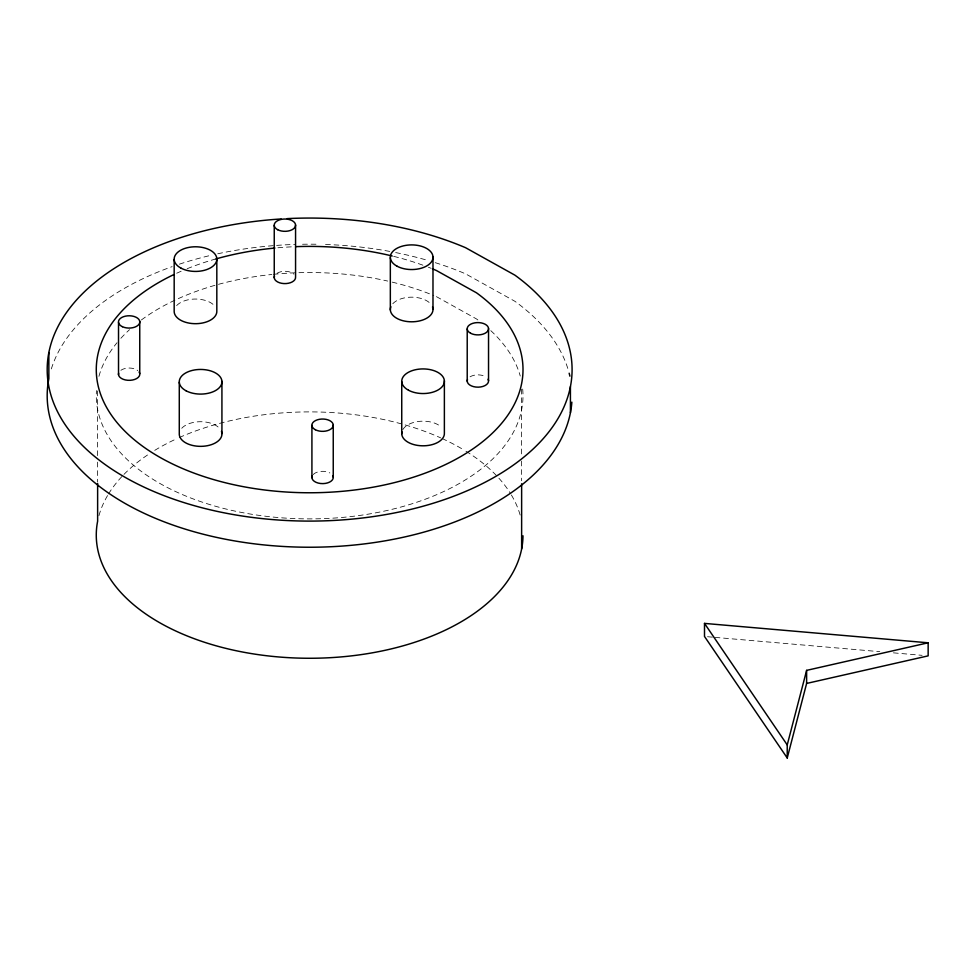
<?xml version="1.0" encoding="UTF-8"?>
<svg xmlns="http://www.w3.org/2000/svg" width="977" height="977" viewBox="0 0 977 977"><rect width="100%" height="100%" fill="white"/><g stroke="black" fill="none" stroke-linecap="round" stroke-linejoin="round"><path stroke-width="0.73" stroke-dasharray="4.88 3.66" d="M707.531 636.723L713.576 637.248M715.079 637.383L879.788 651.671M893.393 652.844L922.105 655.335M436.401 296.629L476.507 318.954A213.352 123.175 0 0 1 479.023 320.822M521.633 389.237L521.633 455.001M521.633 461.059L521.633 480.757M97.627 390.959L97.627 456.088M97.627 462.145L97.627 481.844M176.69 273.242A213.352 123.175 0 0 1 181.844 270.934M187.157 268.724A213.352 123.175 0 0 1 215.514 259.039M277.932 247.767A213.352 123.175 0 0 1 294.382 246.717M393.707 256.365A213.352 123.175 0 0 1 422.882 265.182M428.402 267.246A213.352 123.175 0 0 1 431.101 268.309M522.683 389.041A213.352 123.175 0 0 1 310.979 518.885A213.352 123.175 0 0 1 96.467 390.592M98.933 376.34A213.352 123.175 0 0 1 117.02 342.719M120.892 338.274A213.352 123.175 0 0 1 129.55 329.652M141.372 319.967A213.352 123.175 0 0 1 271.85 274.476M273.377 274.329A213.352 123.175 0 0 1 387.674 281.071M392.204 282.133A213.352 123.175 0 0 1 433.776 295.53M490.796 330.653A213.352 123.175 0 0 1 520.252 376.035M98.933 515.709A213.352 123.175 0 0 1 107.739 495.254M108.532 493.935A213.352 123.175 0 0 1 122.943 475.445M124.006 474.358A213.352 123.175 0 0 1 149.701 453.548M154.745 450.36A213.352 123.175 0 0 1 176.69 438.734M179.243 437.574A213.352 123.175 0 0 1 440.676 437.867M442.092 438.514A213.352 123.175 0 0 1 464.722 450.482M465.968 451.252A213.352 123.175 0 0 1 510.568 493.654M511.374 494.985A213.352 123.175 0 0 1 520.619 516.772M277.089 273.242A10.674 6.155 0 0 1 293.943 274.171M120.867 370.295A10.674 6.155 0 0 1 137.794 370.576M313.153 474.578A10.674 6.155 0 0 1 329.847 472.941M470.059 376.817A10.674 6.155 0 0 1 485.142 376.499M51.329 368.915A262.447 151.52 0 0 1 172.123 266.648M179.377 264.169A262.447 151.52 0 0 1 211.936 255.082M217.749 253.776A262.447 151.52 0 0 1 275.135 245.508M276.638 245.398A262.447 151.52 0 0 1 294.871 244.433M302.54 244.25A262.447 151.52 0 0 1 316.353 244.238M325.524 244.47A262.447 151.52 0 0 1 389.884 251.443M395.673 252.567A262.447 151.52 0 0 1 427.963 260.468M435.241 262.666A262.447 151.52 0 0 1 465.577 273.841L514.903 301.295A262.447 151.52 0 0 1 568.797 371.81M392.803 303.725A21.335 12.322 0 0 1 412.746 297.191A21.335 12.322 0 0 1 431.431 304.861M402.756 429.709A21.335 12.322 0 0 1 420.428 421.27A21.335 12.322 0 0 1 441.14 426.949M176.642 305.606A21.335 12.322 0 0 1 196.585 299.06A21.335 12.322 0 0 1 215.27 306.741M181.746 428.268A21.335 12.322 0 0 1 218.677 427.486"/><path stroke-width="1.47" d="M787.23 757.981L787.23 744.914L806.623 670.369L928.15 642.793L928.15 655.86L806.623 683.436L787.23 757.981L704.502 636.454L704.502 623.399L928.15 642.793M704.502 623.399L787.23 744.914M806.623 670.369L806.623 683.436M570.421 386.611L570.421 412.746M521.633 483.786L521.633 548.927M488.537 328.516L488.537 380.786M467.214 328.968L467.214 381.225M444.376 380.786L444.376 433.043A21.335 12.322 0 0 1 421.979 445.793A21.335 12.322 0 0 1 401.926 431.797M432.982 256.78L432.982 309.037M401.742 381.677L401.742 433.947M390.336 257.672L390.336 309.941M333.242 424.971L333.242 477.228M311.919 425.422L311.919 477.68M295.567 224.954L295.567 277.212A10.674 6.155 0 0 1 283.892 283.574A10.674 6.155 0 0 1 274.5 276.064M274.244 225.406L274.244 277.663M221.926 381.323L221.926 433.58M216.821 258.661L216.821 310.918A21.335 12.322 0 0 1 196.267 323.68A21.335 12.322 0 0 1 174.175 311.81L174.175 259.552M179.28 382.215L179.28 434.484A21.335 12.322 0 0 0 203.24 446.257A21.335 12.322 0 0 0 221.461 431.443M139.748 321.299L139.748 373.556M118.522 322.544L118.522 374.802M97.627 483.359L97.627 521.23A213.352 123.175 0 0 0 297.02 658.046A213.352 123.175 0 0 0 522.988 535.775M48.85 352.55L48.85 378.673A262.447 151.52 0 0 0 289.302 546.778A262.447 151.52 0 0 0 571.85 402.145M173.821 274.586A213.352 123.175 0 0 0 144.303 447.442A213.352 123.175 0 0 0 443.546 465.479A213.352 123.175 0 0 0 476.507 292.819L436.401 270.507A213.352 123.175 0 0 0 432.445 268.858M215.514 259.039A213.352 123.175 0 0 1 274.891 248.048M295.884 246.656A213.352 123.175 0 0 1 392.204 255.998M139.113 371.993A10.674 6.155 0 0 1 130.222 380.309A10.674 6.155 0 0 1 118.608 373.202M332.778 475.64A10.674 6.155 0 0 1 322.972 483.615A10.674 6.155 0 0 1 312.188 476.08M488.073 379.198A10.674 6.155 0 0 1 478.266 387.161A10.674 6.155 0 0 1 467.482 379.626M281.168 218.958A262.447 151.52 0 0 0 58.657 413.882A262.447 151.52 0 0 0 431.919 503.643A262.447 151.52 0 0 0 514.903 275.16L465.577 247.706A262.447 151.52 0 0 0 287.238 218.616M569.164 373.202A262.447 151.52 0 0 1 569.896 376.194M432.518 306.9A21.335 12.322 0 0 1 411.512 321.799A21.335 12.322 0 0 1 390.861 306.741M470.609 333.255A10.674 6.155 0 0 0 488.28 330.116A10.674 6.155 0 0 0 474.737 322.862A10.674 6.155 0 0 0 470.609 333.255M315.315 429.709A10.674 6.155 0 0 0 332.986 426.57A10.674 6.155 0 0 0 319.442 419.304A10.674 6.155 0 0 0 315.315 429.709M122.394 326.697A10.674 6.155 0 0 0 139.662 322.911A10.674 6.155 0 0 0 125.349 316.169A10.674 6.155 0 0 0 122.394 326.697M277.639 229.693A10.674 6.155 0 0 0 295.298 226.554A10.674 6.155 0 0 0 281.767 219.288A10.674 6.155 0 0 0 277.639 229.693M408.533 390.25A21.335 12.322 0 0 0 443.851 383.985A21.335 12.322 0 0 0 416.788 369.465A21.335 12.322 0 0 0 408.533 390.25M397.126 266.245A21.335 12.322 0 0 0 432.457 259.98A21.335 12.322 0 0 0 405.382 245.447A21.335 12.322 0 0 0 397.126 266.245M180.965 268.125A21.335 12.322 0 0 0 216.296 261.86A21.335 12.322 0 0 0 189.22 247.328A21.335 12.322 0 0 0 180.965 268.125M186.07 390.788A21.335 12.322 0 0 0 221.4 384.523A21.335 12.322 0 0 0 194.325 369.99A21.335 12.322 0 0 0 186.07 390.788"/></g></svg>
